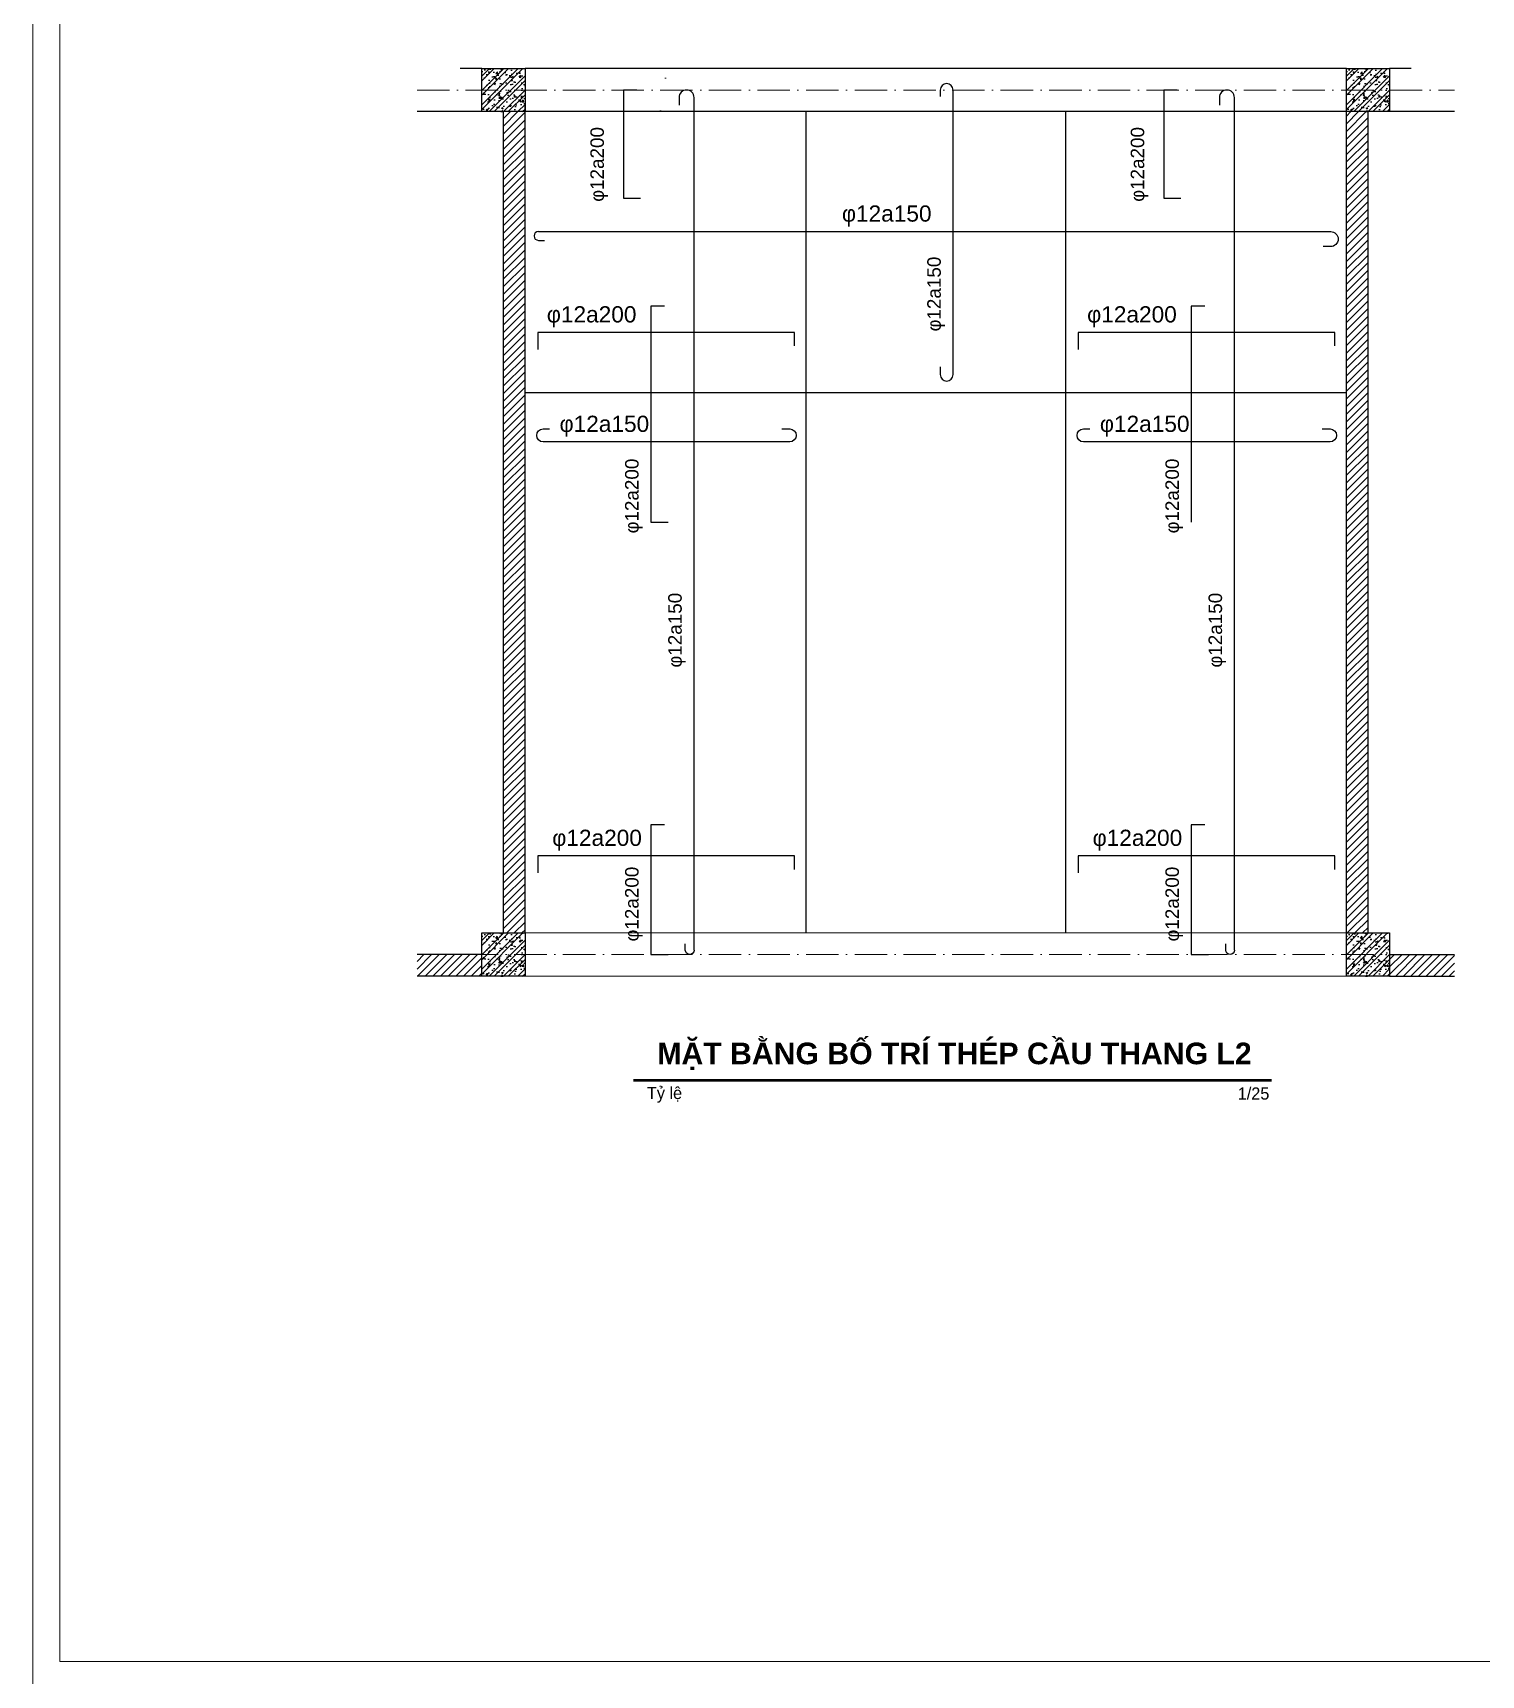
# Model space of a CAD drawing. Extents: x -1107188 to -523840, y 39692 to 514392.
# Drawn here: x -1107188 to -1080385, y 277542 to 307936 of the extents above; entities that cross this region are included whole.
import ezdxf
from ezdxf.enums import TextEntityAlignment as Align

# ---------------------------------------------------------------- set-up
doc = ezdxf.new("R2010")
doc.units = 0
doc.linetypes.add('ACAD_ISO10W100', pattern=[18, 12, -3, 0, -3])
doc.layers.get('0').update_dxf_attribs({"color": 255, "linetype": 'CONTINUOUS'})
for name, color, linetype, lineweight in [('00-KICH THUOC', 6, 'CONTINUOUS', 9), ('CAY', 84, 'CONTINUOUS', 5), ('NET-THAY', 2, 'CONTINUOUS', 13), ('TRUC', 24, 'CONTINUOUS', 0)]:
    doc.layers.add(name, color=color, linetype=linetype, lineweight=lineweight)
for name, color, linetype in [('HACTH', 8, 'CONTINUOUS'), ('TEXT', 7, 'CONTINUOUS'), ('THEP', 6, 'CONTINUOUS'), ('TUONG', 131, 'CONTINUOUS')]:
    doc.layers.add(name, color=color, linetype=linetype)
doc.styles.add('SO BV', font='', dxfattribs={"height": 200})
doc.styles.add('SWISS-CONDENSE', font='')
doc.styles.add('TEN BV', font='', dxfattribs={"height": 350})
doc.styles.add('VNI-TIMES', font='')
doc.styles.get('SO BV').set_extended_font_data('VNI-Helve-Condense')
doc.styles.get('SWISS-CONDENSE').set_extended_font_data('VNI-Swiss-Condense')
doc.styles.get('TEN BV').set_extended_font_data('VNI-Helve-Condense', bold=True)
doc.styles.get('VNI-TIMES').set_extended_font_data('VNI-Times')
pattern_1 = [(45, (-3377260.09, 545152.17), (-70.710678, 70.710678), [])]

# ---------------------------------------------------------------- blocks, each defined once
blk = doc.blocks.new('KHUNGTEN')
at = {"color": 3, "linetype": 'Continuous'}
for points in [[(-593653, 217892), (-593653, 277292), (-509653, 277292), (-509653, 217892), (-593653, 217892)], [(-593153, 218392), (-593153, 276792), (-510153, 276792), (-510153, 218392)]]:
    blk.add_lwpolyline(points, close=True, dxfattribs=at)
at = {"style": 'TEN BV'}
for tag, p in [('TEB_BV', (-518299, 222628)), ('LOAI_BV', (-511918, 220684)), ('TL', (-512164, 219751))]:
    blk.add_attdef(tag, p, '', height=350, dxfattribs=at)
at = {"style": 'SO BV'}
for tag, p in [('SOBV', (-510673, 221020)), ('TONGSOBV', (-510673, 220591))]:
    blk.add_attdef(tag, text='', height=200, dxfattribs=at).set_placement(p, align=Align.CENTER)

msp = doc.modelspace()

# ---------------------------------------------------------------- hatches: boundary and pattern name
at = {"layer": 'CAY'}
h = msp.add_hatch(dxfattribs=at)
h.set_pattern_fill('AR-CONC', color=256, scale=200, style=0)
h.set_pattern_definition([(50, (-5329607.5, 967426.1), (1434.52037, -125.50427), [150, -1650]), (355, (-5329607.5, 967426.1), (-277.50267, 1504.38427), [120, -1320]), (100.4514, (-5329488, 967415.6), (1157.01876, 1378.8791), [127.4804, -1402.2842]), (46.1842, (-5329607.5, 967826.1), (2134.4821, -331.038), [225, -2475]), (96.6356, (-5329429.7, 967798.5), (1869.3254, 1948.2357), [191.2206, -2103.426]), (351.1842, (-5329607.5, 967826), (1869.3239, 1948.2372), [180, -1980]), (21, (-5329407.5, 967726.1), (1193.8141, -805.23778), [150, -1650]), (326, (-5329407.5, 967726.1), (486.63066, 1450.3001), [120, -1320]), (71.4514, (-5329308, 967659), (1680.44526, 645.061), [127.4804, -1402.2842]), (37.5, (-5329607.53, 967426.1), (24.31971, 665.78771), [0, -1304, 0, -1340, 0, -1325]), (7.5, (-5329607.5, 967426.1), (526.13907, 788.82342), [0, -764, 0, -1274, 0, -505]), (327.5, (-5330053.53, 967426.1), (1067.64487, -45.109743), [0, -500, 0, -1560, 0, -2070]), (317.5, (-5330253.5, 967426.1), (1166.37234, 200.20996), [0, -650, 0, -1036, 0, -1470])])
h.paths.add_polyline_path([(-1095878.734, 307677.944), (-1095478.734, 307677.944), (-1095478.734, 306477.944), (-1095878.734, 306477.944)])
at = {"layer": 'HACTH'}
h = msp.add_hatch(dxfattribs=at)
h.set_pattern_fill('ANSI32', color=256, scale=500, style=0)
h.set_pattern_definition([(45, (-3113722.35, 628132.1), (-132.582521, 132.582521), []), (45, (-3113633.97, 628132.1), (-132.582521, 132.582521), [])])
h.paths.add_polyline_path([(-1098478.734, 307277.944), (-1098878.734, 307277.944), (-1098878.734, 306877.944), (-1098478.734, 306877.944)])
h.paths.add_polyline_path([(-1098078.734, 307277.944), (-1098478.734, 307277.944), (-1098478.734, 306877.944), (-1098078.734, 306877.944)])
h.paths.add_polyline_path([(-1098078.734, 306877.944), (-1098478.734, 306877.944), (-1098478.734, 306477.944), (-1098078.734, 306477.944)])
h.paths.add_polyline_path([(-1098478.734, 306877.944), (-1098878.734, 306877.944), (-1098878.734, 306477.944), (-1098478.734, 306477.944)])
h = msp.add_hatch(dxfattribs=at)
h.set_pattern_fill('AR-CONC', color=256, scale=40, style=0)
h.set_pattern_definition([(50, (-3113722.35, 628132.1), (286.904073, -25.100854), [30, -330]), (355, (-3113722.35, 628132.1), (-55.500533, 300.876853), [24, -264]), (100.4514, (-3113698.44, 628130.01), (231.403753, 275.775817), [25.496076, -280.456845]), (46.1842, (-3113722.35, 628212.1), (426.89642, -66.207606), [45, -495]), (96.6356, (-3113686.78, 628206.6), (373.86508, 389.64715), [38.244115, -420.6852]), (351.1842, (-3113722.35, 628212.1), (373.86478, 389.64744), [36, -396]), (21, (-3113682.35, 628192.1), (238.76282, -161.047556), [30, -330]), (326, (-3113682.35, 628192.1), (97.326133, 290.06002), [24, -264]), (71.4514, (-3113662.46, 628178.69), (336.08905, 129.0122), [25.496076, -280.456845]), (37.5, (-3113722.35, 628132.11), (4.863942, 133.1575415), [0, -260.8, 0, -268, 0, -265]), (7.5, (-3113722.35, 628132.1), (105.227815, 157.764685), [0, -152.8, 0, -254.8, 0, -101]), (327.5, (-3113811.55, 628132.11), (213.5289745, -9.0219487), [0, -100, 0, -312, 0, -414]), (317.5, (-3113851.55, 628132.1), (233.274468, 40.041993), [0, -130, 0, -207.2, 0, -294])])
h.paths.add_polyline_path([(-1098478.734, 307277.944), (-1098878.734, 307277.944), (-1098878.734, 306877.944), (-1098478.734, 306877.944)])
h.paths.add_polyline_path([(-1098078.734, 307277.944), (-1098478.734, 307277.944), (-1098478.734, 306877.944), (-1098078.734, 306877.944)])
h.paths.add_polyline_path([(-1098078.734, 306877.944), (-1098478.734, 306877.944), (-1098478.734, 306477.944), (-1098078.734, 306477.944)])
h.paths.add_polyline_path([(-1098478.734, 306877.944), (-1098878.734, 306877.944), (-1098878.734, 306477.944), (-1098478.734, 306477.944)])
h = msp.add_hatch(dxfattribs=at)
h.set_pattern_fill('ANSI32', color=256, scale=500, style=0)
h.set_pattern_definition([(45, (-3097722.35, 628132.1), (-132.582521, 132.582521), []), (45, (-3097633.97, 628132.1), (-132.582521, 132.582521), [])])
h.paths.add_polyline_path([(-1082478.734, 307277.944), (-1082878.734, 307277.944), (-1082878.734, 306877.944), (-1082478.734, 306877.944)])
h.paths.add_polyline_path([(-1082078.734, 307277.944), (-1082478.734, 307277.944), (-1082478.734, 306877.944), (-1082078.734, 306877.944)])
h.paths.add_polyline_path([(-1082078.734, 306877.944), (-1082478.734, 306877.944), (-1082478.734, 306477.944), (-1082078.734, 306477.944)])
h.paths.add_polyline_path([(-1082478.734, 306877.944), (-1082878.734, 306877.944), (-1082878.734, 306477.944), (-1082478.734, 306477.944)])
h = msp.add_hatch(dxfattribs=at)
h.set_pattern_fill('AR-CONC', color=256, scale=40, style=0)
h.set_pattern_definition([(50, (-3097722.35, 628132.1), (286.904073, -25.100854), [30, -330]), (355, (-3097722.35, 628132.1), (-55.500533, 300.876853), [24, -264]), (100.4514, (-3097698.44, 628130.01), (231.403753, 275.775817), [25.496076, -280.456845]), (46.1842, (-3097722.35, 628212.1), (426.89642, -66.207606), [45, -495]), (96.6356, (-3097686.78, 628206.6), (373.86508, 389.64715), [38.244115, -420.6852]), (351.1842, (-3097722.35, 628212.1), (373.86478, 389.64744), [36, -396]), (21, (-3097682.35, 628192.1), (238.76282, -161.047556), [30, -330]), (326, (-3097682.35, 628192.1), (97.326133, 290.06002), [24, -264]), (71.4514, (-3097662.46, 628178.69), (336.08905, 129.0122), [25.496076, -280.456845]), (37.5, (-3097722.35, 628132.11), (4.863942, 133.1575415), [0, -260.8, 0, -268, 0, -265]), (7.5, (-3097722.35, 628132.1), (105.227815, 157.764685), [0, -152.8, 0, -254.8, 0, -101]), (327.5, (-3097811.55, 628132.11), (213.5289745, -9.0219487), [0, -100, 0, -312, 0, -414]), (317.5, (-3097851.55, 628132.1), (233.274468, 40.041993), [0, -130, 0, -207.2, 0, -294])])
h.paths.add_polyline_path([(-1082478.734, 307277.944), (-1082878.734, 307277.944), (-1082878.734, 306877.944), (-1082478.734, 306877.944)])
h.paths.add_polyline_path([(-1082078.734, 307277.944), (-1082478.734, 307277.944), (-1082478.734, 306877.944), (-1082078.734, 306877.944)])
h.paths.add_polyline_path([(-1082078.734, 306877.944), (-1082478.734, 306877.944), (-1082478.734, 306477.944), (-1082078.734, 306477.944)])
h.paths.add_polyline_path([(-1082478.734, 306877.944), (-1082878.734, 306877.944), (-1082878.734, 306477.944), (-1082478.734, 306477.944)])
h = msp.add_hatch(dxfattribs=at)
h.set_pattern_fill('ANSI31', color=256, scale=800, style=0)
h.set_pattern_definition(pattern_1)
h.paths.add_polyline_path([(-1098878.734, 290877.944), (-1100078.734, 290877.944), (-1100078.734, 290477.944), (-1098878.734, 290477.944)])
h.paths.add_polyline_path([(-1098078.734, 296427.765), (-1098478.734, 296233.939), (-1098478.734, 291277.944), (-1098078.734, 291277.944)])
h.paths.add_polyline_path([(-1098078.734, 306477.944), (-1098478.734, 306477.944), (-1098478.734, 296233.939), (-1098078.734, 296427.765)])
h = msp.add_hatch(dxfattribs=at)
h.set_pattern_fill('ANSI31', color=256, scale=800, style=0)
h.set_pattern_definition(pattern_1)
h.paths.add_polyline_path([(-1082478.734, 306477.944), (-1082878.734, 306477.944), (-1082878.734, 291277.944), (-1082478.734, 291277.944)])
h.paths.add_polyline_path([(-1080878.734, 290877.944), (-1082078.734, 290877.944), (-1082078.734, 290477.944), (-1080878.734, 290477.944)])
h = msp.add_hatch(dxfattribs=at)
h.set_pattern_fill('ANSI32', color=256, scale=500, style=0)
h.set_pattern_definition([(45, (-3113722.35, 612132.1), (-132.582521, 132.582521), []), (45, (-3113633.97, 612132.1), (-132.582521, 132.582521), [])])
h.paths.add_polyline_path([(-1098478.734, 291277.944), (-1098878.734, 291277.944), (-1098878.734, 290877.944), (-1098478.734, 290877.944)])
h.paths.add_polyline_path([(-1098078.734, 291277.944), (-1098478.734, 291277.944), (-1098478.734, 290877.944), (-1098078.734, 290877.944)])
h.paths.add_polyline_path([(-1098078.734, 290877.944), (-1098478.734, 290877.944), (-1098478.734, 290477.944), (-1098078.734, 290477.944)])
h.paths.add_polyline_path([(-1098478.734, 290877.944), (-1098878.734, 290877.944), (-1098878.734, 290477.944), (-1098478.734, 290477.944)])
h = msp.add_hatch(dxfattribs=at)
h.set_pattern_fill('AR-CONC', color=256, scale=40, style=0)
h.set_pattern_definition([(50, (-3113722.35, 612132.1), (286.904073, -25.100854), [30, -330]), (355, (-3113722.35, 612132.1), (-55.500533, 300.876853), [24, -264]), (100.4514, (-3113698.44, 612130.01), (231.403753, 275.775817), [25.496076, -280.456845]), (46.1842, (-3113722.35, 612212.1), (426.89642, -66.207606), [45, -495]), (96.6356, (-3113686.78, 612206.6), (373.86508, 389.64715), [38.244115, -420.6852]), (351.1842, (-3113722.35, 612212.1), (373.86478, 389.64744), [36, -396]), (21, (-3113682.35, 612192.1), (238.76282, -161.047556), [30, -330]), (326, (-3113682.35, 612192.1), (97.326133, 290.06002), [24, -264]), (71.4514, (-3113662.46, 612178.69), (336.08905, 129.0122), [25.496076, -280.456845]), (37.5, (-3113722.35, 612132.11), (4.863942, 133.1575415), [0, -260.8, 0, -268, 0, -265]), (7.5, (-3113722.35, 612132.1), (105.227815, 157.764685), [0, -152.8, 0, -254.8, 0, -101]), (327.5, (-3113811.55, 612132.11), (213.5289745, -9.0219487), [0, -100, 0, -312, 0, -414]), (317.5, (-3113851.55, 612132.1), (233.274468, 40.041993), [0, -130, 0, -207.2, 0, -294])])
h.paths.add_polyline_path([(-1098478.734, 291277.944), (-1098878.734, 291277.944), (-1098878.734, 290877.944), (-1098478.734, 290877.944)])
h.paths.add_polyline_path([(-1098078.734, 291277.944), (-1098478.734, 291277.944), (-1098478.734, 290877.944), (-1098078.734, 290877.944)])
h.paths.add_polyline_path([(-1098078.734, 290877.944), (-1098478.734, 290877.944), (-1098478.734, 290477.944), (-1098078.734, 290477.944)])
h.paths.add_polyline_path([(-1098478.734, 290877.944), (-1098878.734, 290877.944), (-1098878.734, 290477.944), (-1098478.734, 290477.944)])
h = msp.add_hatch(dxfattribs=at)
h.set_pattern_fill('ANSI32', color=256, scale=500, style=0)
h.set_pattern_definition([(45, (-3097722.35, 612132.1), (-132.582521, 132.582521), []), (45, (-3097633.97, 612132.1), (-132.582521, 132.582521), [])])
h.paths.add_polyline_path([(-1082478.734, 291277.944), (-1082878.734, 291277.944), (-1082878.734, 290877.944), (-1082478.734, 290877.944)])
h.paths.add_polyline_path([(-1082078.734, 291277.944), (-1082478.734, 291277.944), (-1082478.734, 290877.944), (-1082078.734, 290877.944)])
h.paths.add_polyline_path([(-1082078.734, 290877.944), (-1082478.734, 290877.944), (-1082478.734, 290477.944), (-1082078.734, 290477.944)])
h.paths.add_polyline_path([(-1082478.734, 290877.944), (-1082878.734, 290877.944), (-1082878.734, 290477.944), (-1082478.734, 290477.944)])
h = msp.add_hatch(dxfattribs=at)
h.set_pattern_fill('AR-CONC', color=256, scale=40, style=0)
h.set_pattern_definition([(50, (-3097722.35, 612132.1), (286.904073, -25.100854), [30, -330]), (355, (-3097722.35, 612132.1), (-55.500533, 300.876853), [24, -264]), (100.4514, (-3097698.44, 612130.01), (231.403753, 275.775817), [25.496076, -280.456845]), (46.1842, (-3097722.35, 612212.1), (426.89642, -66.207606), [45, -495]), (96.6356, (-3097686.78, 612206.6), (373.86508, 389.64715), [38.244115, -420.6852]), (351.1842, (-3097722.35, 612212.1), (373.86478, 389.64744), [36, -396]), (21, (-3097682.35, 612192.1), (238.76282, -161.047556), [30, -330]), (326, (-3097682.35, 612192.1), (97.326133, 290.06002), [24, -264]), (71.4514, (-3097662.46, 612178.69), (336.08905, 129.0122), [25.496076, -280.456845]), (37.5, (-3097722.35, 612132.11), (4.863942, 133.1575415), [0, -260.8, 0, -268, 0, -265]), (7.5, (-3097722.35, 612132.1), (105.227815, 157.764685), [0, -152.8, 0, -254.8, 0, -101]), (327.5, (-3097811.55, 612132.11), (213.5289745, -9.0219487), [0, -100, 0, -312, 0, -414]), (317.5, (-3097851.55, 612132.1), (233.274468, 40.041993), [0, -130, 0, -207.2, 0, -294])])
h.paths.add_polyline_path([(-1082478.734, 291277.944), (-1082878.734, 291277.944), (-1082878.734, 290877.944), (-1082478.734, 290877.944)])
h.paths.add_polyline_path([(-1082078.734, 291277.944), (-1082478.734, 291277.944), (-1082478.734, 290877.944), (-1082078.734, 290877.944)])
h.paths.add_polyline_path([(-1082078.734, 290877.944), (-1082478.734, 290877.944), (-1082478.734, 290477.944), (-1082078.734, 290477.944)])
h.paths.add_polyline_path([(-1082478.734, 290877.944), (-1082878.734, 290877.944), (-1082878.734, 290477.944), (-1082478.734, 290477.944)])

# ---------------------------------------------------------------- linework, layer by layer
at = {"layer": '00-KICH THUOC'}
for p, q in [((-1098078.734, 291277.944), (-1082878.734, 291277.944)), ((-1098078.734, 290477.944), (-1082878.734, 290477.944))]:
    msp.add_line(p, q, dxfattribs=at)
at = {"layer": 'NET-THAY', "linetype": 'ByBlock', "lineweight": -2}
for p, q in [((-1092878.734, 291277.944), (-1092878.734, 306477.944)), ((-1088078.734, 306477.944), (-1088078.734, 291277.944)), ((-1098078.734, 301277.944), (-1082878.734, 301277.944))]:
    msp.add_line(p, q, dxfattribs=at)
msp.add_lwpolyline([(-1085478.734, 306477.944), (-1095478.734, 306477.944)], dxfattribs=at)
at = {"layer": 'TEXT', "color": 7, "linetype": 'ByBlock', "const_width": 48.75}
msp.add_lwpolyline([(-1084264.577, 288547.705), (-1094888.73, 288547.705), (-1084264.577, 288547.705), (-1096072.934, 288547.705)], dxfattribs=at)
at = {"layer": 'THEP'}
for p, q in [((-1096259.96, 304877.944), (-1095943.602, 304877.944)), ((-1086259.96, 304877.944), (-1085943.602, 304877.944)), ((-1097845.191, 302391.967), (-1097845.191, 302075.609)), ((-1087845.191, 302391.967), (-1087845.191, 302075.609)), ((-1095749.21, 298877.944), (-1095432.853, 298877.944)), ((-1097845.191, 292704.331), (-1097845.191, 292387.973)), ((-1087845.191, 292704.331), (-1087845.191, 292387.973)), ((-1095749.21, 290877.944), (-1095432.853, 290877.944)), ((-1085749.21, 290877.944), (-1085432.853, 290877.944))]:
    msp.add_line(p, q, dxfattribs=at)
at = {"layer": 'THEP', "color": 1, "linetype": 'Continuous', "ltscale": 4}
for points in [[(-1090396.471, 301756.076), (-1090396.471, 301612.253, 1), (-1090156.554, 301612.253), (-1090156.554, 306877.944, 1), (-1090396.471, 306877.944), (-1090396.471, 306758.091)], [(-1094950.977, 290960.002), (-1094950.977, 306738.968, 1), (-1095228.928, 306738.968), (-1095228.928, 306599.869)], [(-1084950.977, 290960.002), (-1084950.977, 306738.968, 1), (-1085228.928, 306738.968), (-1085228.928, 306599.869)], [(-1097831.905, 304257.709), (-1083169.621, 304257.709, -1), (-1083169.621, 303979.758), (-1083308.72, 303979.758)], [(-1093324.627, 300605.888), (-1093180.804, 300605.888, -1), (-1093180.804, 300365.971), (-1097744.01, 300365.971, -1), (-1097744.01, 300605.888), (-1097624.158, 300605.888)], [(-1083324.627, 300605.888), (-1083180.804, 300605.888, -1), (-1083180.804, 300365.971), (-1087744.01, 300365.971, -1), (-1087744.01, 300605.888), (-1087624.158, 300605.888)]]:
    msp.add_lwpolyline(points, format="xyb", dxfattribs=at)
at = {"layer": 'THEP'}
for points in [[(-1096010.415, 306877.944), (-1096259.96, 306877.944), (-1096259.96, 304877.944)], [(-1086010.415, 306877.944), (-1086259.96, 306877.944), (-1086259.96, 304877.944)], [(-1095499.666, 302877.944), (-1095749.21, 302877.944), (-1095749.21, 298877.944)], [(-1085499.666, 302877.944), (-1085749.21, 302877.944), (-1085749.21, 298877.944)], [(-1093093.549, 302142.422), (-1093093.549, 302391.967), (-1097845.191, 302391.967)], [(-1083093.549, 302142.422), (-1083093.549, 302391.967), (-1087845.191, 302391.967)], [(-1095499.666, 293277.944), (-1095749.21, 293277.944), (-1095749.21, 290877.944)], [(-1085499.666, 293277.944), (-1085749.21, 293277.944), (-1085749.21, 290877.944)], [(-1093093.549, 292454.786), (-1093093.549, 292704.331), (-1097845.191, 292704.331)], [(-1083093.549, 292454.786), (-1083093.549, 292704.331), (-1087845.191, 292704.331)]]:
    msp.add_lwpolyline(points, dxfattribs=at)
at = {"layer": 'THEP', "color": 1, "linetype": 'Continuous'}
for points in [[(-1097831.905, 304257.709, 1), (-1097831.905, 304095.797), (-1097716.151, 304095.797)], [(-1094950.977, 290960.002, -1), (-1095112.889, 290960.002), (-1095112.889, 291075.756)], [(-1084950.977, 290960.002, -1), (-1085112.889, 290960.002), (-1085112.889, 291075.756)]]:
    msp.add_lwpolyline(points, format="xyb", dxfattribs=at)
at = {"layer": 'TRUC', "linetype": 'ACAD_ISO10W100', "ltscale": 50}
for points in [[(-1100078.734, 306877.944), (-1080878.734, 306877.944)], [(-1100078.734, 290877.944), (-1080878.734, 290877.944)]]:
    msp.add_lwpolyline(points, dxfattribs=at)
at = {"layer": 'TUONG'}
for p, q in [((-1098878.734, 307277.944), (-1099278.734, 307277.944)), ((-1097678.734, 307277.944), (-1098078.734, 307277.944)), ((-1082878.734, 307277.944), (-1097678.734, 307277.944)), ((-1081678.734, 307277.944), (-1082078.734, 307277.944)), ((-1097278.734, 306477.944), (-1100078.734, 306477.944)), ((-1080878.734, 306477.944), (-1083678.734, 306477.944)), ((-1098878.734, 290877.944), (-1100078.734, 290877.944)), ((-1082078.734, 290877.944), (-1080878.734, 290877.944)), ((-1098878.734, 290477.944), (-1100078.734, 290477.944)), ((-1082078.734, 290477.944), (-1080878.734, 290477.944))]:
    msp.add_line(p, q, dxfattribs=at)
for points in [[(-1098878.734, 307277.944), (-1098078.734, 307277.944), (-1098078.734, 306477.944), (-1098878.734, 306477.944)], [(-1082878.734, 307277.944), (-1082078.734, 307277.944), (-1082078.734, 306477.944), (-1082878.734, 306477.944)], [(-1098878.734, 291277.944), (-1098078.734, 291277.944), (-1098078.734, 290477.944), (-1098878.734, 290477.944)], [(-1082878.734, 291277.944), (-1082078.734, 291277.944), (-1082078.734, 290477.944), (-1082878.734, 290477.944)]]:
    msp.add_lwpolyline(points, close=True, dxfattribs=at)
for points in [[(-1098478.734, 291277.944), (-1098478.734, 306477.944)], [(-1098078.734, 291277.944), (-1098078.734, 306577.944)], [(-1095478.734, 306477.944), (-1098078.734, 306477.944)], [(-1083678.734, 306477.944), (-1085478.734, 306477.944)], [(-1082878.734, 290477.944), (-1082878.734, 306577.944)], [(-1082478.734, 291277.944), (-1082478.734, 306477.944)]]:
    msp.add_lwpolyline(points, dxfattribs=at)

# ---------------------------------------------------------------- block references
at = {"layer": '00-KICH THUOC'}
msp.add_blockref('KHUNGTEN', (-513535.14, 59400), dxfattribs=at)

# ---------------------------------------------------------------- texts
at = {"layer": 'TEXT', "color": 7, "linetype": 'Continuous', "char_height": 250, "width": 2163.42857, "attachment_point": 1, "rotation": 90, "style": 'VNI-TIMES'}
for s, insert in [('{\\fSymbol|b0|i0|c2|p18;f\\fVNI-Helve|b0|i0|c0|p2;12a200}', (-1096870.212, 304811.105)), ('{\\fSymbol|b0|i0|c2|p18;f\\fVNI-Helve|b0|i0|c0|p2;12a200}', (-1086870.212, 304811.105)), ('{\\fSymbol|b0|i0|c2|p18;f\\fVNI-Helve|b0|i0|c0|p2;12a150}', (-1090635.315, 302411.677)), ('{\\fSymbol|b0|i0|c2|p18;f\\fVNI-Helve|b0|i0|c0|p2;12a200}', (-1096227.971, 298673.818)), ('{\\fSymbol|b0|i0|c2|p18;f\\fVNI-Helve|b0|i0|c0|p2;12a200}', (-1086227.971, 298673.818)), ('{\\fSymbol|b0|i0|c2|p18;f\\fVNI-Helve|b0|i0|c0|p2;12a150}', (-1095429.738, 296190.941)), ('{\\fSymbol|b0|i0|c2|p18;f\\fVNI-Helve|b0|i0|c0|p2;12a150}', (-1085429.738, 296190.941)), ('{\\fSymbol|b0|i0|c2|p18;f\\fVNI-Helve|b0|i0|c0|p2;12a200}', (-1096227.971, 291121.831)), ('{\\fSymbol|b0|i0|c2|p18;f\\fVNI-Helve|b0|i0|c0|p2;12a200}', (-1086227.971, 291121.831))]:
    msp.add_mtext(s, dxfattribs=dict(at, insert=insert))
at = {"layer": 'TEXT', "color": 7, "linetype": 'Continuous', "char_height": 300, "width": 2483.06459, "attachment_point": 1, "style": 'VNI-TIMES'}
for s, insert in [('{\\fSymbol|b0|i0|c2|p18;f\\fVNI-Helve|b0|i0|c0|p2;12a150}', (-1092214.451, 304741.969)), ('{\\fSymbol|b0|i0|c2|p18;f\\fVNI-Helve|b0|i0|c0|p2;12a200}', (-1097675.932, 302876.227)), ('{\\fSymbol|b0|i0|c2|p18;f\\fVNI-Helve|b0|i0|c0|p2;12a200}', (-1087675.932, 302876.227)), ('{\\fSymbol|b0|i0|c2|p18;f\\fVNI-Helve|b0|i0|c0|p2;12a150}', (-1097440.263, 300850.232)), ('{\\fSymbol|b0|i0|c2|p18;f\\fVNI-Helve|b0|i0|c0|p2;12a150}', (-1087440.263, 300850.232)), ('{\\fSymbol|b0|i0|c2|p18;f\\fVNI-Helve|b0|i0|c0|p2;12a200}', (-1097575.167, 293188.591)), ('{\\fSymbol|b0|i0|c2|p18;f\\fVNI-Helve|b0|i0|c0|p2;12a200}', (-1087575.167, 293188.591))]:
    msp.add_mtext(s, dxfattribs=dict(at, insert=insert))
at = {"layer": 'TEXT', "color": 7, "insert": (-1095630.515, 289248.304), "char_height": 400, "attachment_point": 1, "style": 'SWISS-CONDENSE'}
msp.add_mtext('{\\fVNI-Avo|b1|i0|c0|p2;M\\fArial|b1|i0|c0|p34;ẶT BẰNG BỐ TRÍ THÉP CẦU THANG L2}', dxfattribs=at)
at = {"layer": 'TEXT', "color": 7, "linetype": 'ByBlock', "char_height": 225, "attachment_point": 1, "style": 'SWISS-CONDENSE'}
for s, insert in [('{\\fVNI-Avo|b0|i0|c0|p2;Tyû leä}', (-1095824.051, 288428.839)), ('{\\fVNI-Avo|b0|i0|c0|p2;1/25}', (-1084889.938, 288418.865))]:
    msp.add_mtext(s, dxfattribs=dict(at, insert=insert))

doc.saveas('drawing.dxf')
